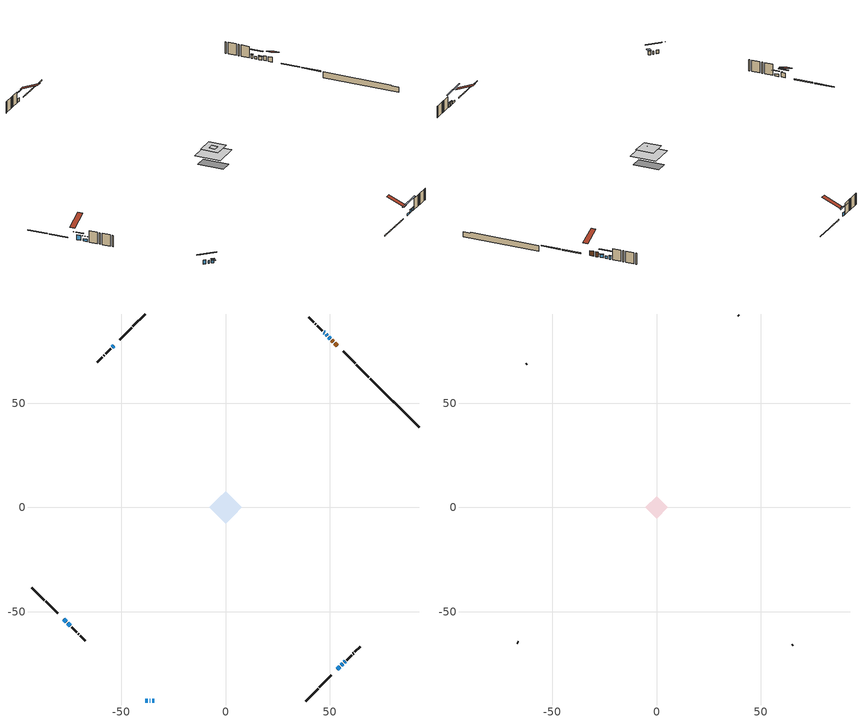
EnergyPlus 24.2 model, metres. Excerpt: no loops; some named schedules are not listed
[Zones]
conditioned space
 floor adiabatic (AdiabaticFloorConstruction): -7.84,0 0,7.84 7.84,0 0,-7.84 z3.05
 floor foundation (Slab1 construction): -5.86,2.11 -2.11,5.86 5.86,-2.11 2.11,-5.86 z-1.89
 wall outside (RimJoist1 construction): 38.47,-92.88 44.42,-86.93 / -92.88,-38.47 -86.93,-44.42 / -38.47,92.88 -44.42,86.93 / 68.79,62.56 62.84,68.51 z0.61:0.91
 wall outside (RimJoist2 construction): 45.08,-86.27 50.82,-80.53 / -86.27,-45.08 -80.53,-50.82 / -45.08,86.27 -50.82,80.53 / 62.18,69.16 56.44,74.9 z0.61:0.91
 wall outside (AdiabaticWallConstruction 1): 53.65,77.7 52.42,78.93 / 51.77,79.58 51.04,80.3 z0.61:2.64
 wall outside (AdiabaticWallConstruction): 50.39,80.96 49.54,81.8 / 47.58,83.76 47.17,84.18 / 55.53,-75.82 56.37,-74.97 / 57.03,-74.32 57.44,-73.9 z0.61:1.98; -38.47,-92.88 -37.4,-92.88 / -35.19,-92.88 -34.12,-92.88 z0.61:2.24; 48.89,82.46 48.24,83.11 z0.61:1.68; -77.74,-53.61 -76.42,-54.92 z0.61:2.64; -53.61,77.74 -54.47,76.87 z0.61:2.13; 53.61,-77.74 54.87,-76.48 z0.61:1.35; -75.77,-55.58 -74.49,-56.86 z0.61:1.6; -36.48,-92.88 -36.12,-92.88 z0.61:1.83
 wall outside (Wall1 construction): 58.1,-73.25 60.53,-70.82 / -73.84,-57.51 -71.41,-59.94 / -55.13,76.22 -57.56,73.79 / 46.51,84.83 44.09,87.26 z0.61:5.49
 wall outside (Wall2 construction): 61.19,-70.16 61.49,-69.86 / -70.75,-60.6 -70.45,-60.9 / -58.22,73.13 -58.52,72.83 / 43.43,87.92 43.13,88.22 z0.61:5.49
 wall outside (Wall3 construction): 62.14,-69.21 64.56,-66.79 / -69.79,-61.55 -67.38,-63.97 / -59.17,72.17 -61.59,69.76 / 42.47,88.88 40.05,91.29 z0.61:5.49
 wall foundation (FoundationWall1 construction): 69.45,61.9,-1.89 69.45,61.9,0.61 90.53,40.81,0.61 90.53,40.81,0.21 92.88,38.47,0.21 92.88,38.47,-1.89
 window (WindowConstruction): 50.39,80.96 49.54,81.8 z0.61:1.98
 window (WindowConstruction 10): -38.47,-92.88 -37.4,-92.88 z0.61:2.23
 window (WindowConstruction 5): 48.89,82.46 48.24,83.11 z0.61:1.68
 window (WindowConstruction 6): -77.74,-53.61 -76.42,-54.92 z0.61:2.64
 window (WindowConstruction 7): -53.61,77.74 -54.47,76.87 z0.61:2.13
 window (WindowConstruction 11): 53.61,-77.74 54.87,-76.48 z0.61:1.35
 window (WindowConstruction 1): 47.58,83.76 47.17,84.18 z0.61:1.98
 window (WindowConstruction 2): -75.77,-55.58 -74.49,-56.86 z0.61:1.6
 window (WindowConstruction 3): 55.53,-75.82 56.37,-74.97 z0.61:1.98
 window (WindowConstruction 4): 57.03,-74.32 57.44,-73.9 z0.61:1.98
 window (WindowConstruction 8): -36.47,-92.88 -36.12,-92.88 z0.61:1.83
 window (WindowConstruction 9): -35.19,-92.88 -34.12,-92.88 z0.61:2.23
 door (Door): 53.65,77.7 52.42,78.93 z0.61:2.64
 door (Door 1): 51.76,79.58 51.05,80.3 z0.61:2.64
 ceiling adiabatic (AdiabaticFloorConstruction): 0,-7.84 7.84,0 0,7.84 -7.84,0 z3.05
attic - vented
 floor to conditioned space (Floor1 construction Reversed): -1.82,0 0,1.82 1.82,0 0,-1.82 z5.49
 floor to conditioned space (Floor2 construction Reversed): -5.4,0 0,5.4 5.4,0 0,-5.4 z5.49
 wall outside (Wall4 construction): 65.22,-66.13 65.49,-65.86 / -66.72,-64.63 -66.45,-64.9 / -62.25,69.1 -62.52,68.83 / 39.4,91.95 39.13,92.22 z0.61:5.49
 roof outside (Roof1 construction): 52.96,-78.39,5.49 47.49,-72.93,8.71 46.01,-74.41,8.71 51.48,-79.87,5.49; -78.39,-52.96,5.49 -72.93,-47.49,8.71 -74.41,-46.01,8.71 -79.87,-51.48,5.49; -52.96,78.39,5.49 -47.49,72.93,8.71 -46.01,74.41,8.71 -51.48,79.87,5.49; 54.31,77.04,5.49 48.84,71.58,8.71 50.32,70.1,8.71 55.79,75.56,5.49
shading: 49.4,81.95 50.53,80.82 50.81,81.1 49.68,82.23 z2.18; -34.5,-92.88 -41.37,-92.88 -41.37,-93.28 -34.5,-93.28 z5.13; 46.4,84.95 50.73,80.62 51.02,80.91 46.69,85.24 z4.29; -75.52,-55.83 -78.64,-52.71 -78.93,-53 -75.81,-56.12 z3.92; -56.32,75.03 -51.77,79.58 -52.06,79.87 -56.61,75.32 z4.74; 58.42,-72.93 50.06,-81.28 50.35,-81.58 58.71,-73.22 z6.37; 47.03,84.32 47.73,83.62 48.01,83.9 47.31,84.6 z2.18; -73.59,-57.76 -76.67,-54.67 -76.96,-54.96 -73.87,-58.04 z2.88; 56.52,-74.83 55.39,-75.96 55.67,-76.24 56.8,-75.11 z2.18; 57.59,-73.76 56.89,-74.46 57.17,-74.74 57.87,-74.04 z2.18; -32.89,-92.88 -39.71,-92.88 -39.71,-93.28 -32.89,-93.28 z5.06; -33.95,-92.88 -35.36,-92.88 -35.36,-94.71 -33.95,-94.71 z2.41
[Building]
Building 1: Terrain=Suburbs
[Site:Location]
Lennoxville_QC: Latitude {deg}=45.37; Longitude {deg}=-71.82; Time Zone {hr}=-5; Elevation {m}=181; Keep Site Location Information=Yes
[Site:GroundTemperature:Shallow]
1.13419, -1.04782, -1.22257, -0.187089, 3.96977, 8.10726, 11.6942, 13.9665, 14.1596, 12.3115, 8.81593, 4.80536
[Site:WaterMainsTemperature]
Calculation Method=Schedule; Temperature Schedule=mains temperature schedule
[Material] Roughness=Rough; Thermal Absorptance=0.9
Name | Thickness {m} | Conductivity {W/m-K} | Density {kg/m3} | Specific Heat {J/kg-K} | Solar Absorptance | Visible Absorptance
asphalt or fiberglass shingles | 0.00635 | 0.162714 | 1121.4 | 1465.45 | 0.4 | 0.4
ceiling loosefill ins | 0.169333 | 0.0480833 | 16.02 | 1046.75 | 0.7 | 0.7
ceiling stud and cavity | 0.1397 | 0.155563 | 65.682 | 1177.47 | 0.7 | 0.7
ceiling stud and cavity 1 | 0.1397 | 0.135851 | 65.682 | 1177.47 | 0.7 | 0.7
concrete 4.0 in. | 0.1016 | 1.803125 | 2242.8 | 837.4 | 0.7 | 0.7
concrete 8.0 in. | 0.2032 | 1.803125 | 2242.8 | 837.4 | 0.7 | 0.7
door material | 0.04445 | 0.053851 | 512.64 | 1214.23 | 0.7 | 0.7
door material 1 | 0.04445 | 0.20624 | 512.64 | 1214.23 | 0.7 | 0.7
exterior vertical ins | 0.0851528 | 0.029427 | 32.04 | 1214.23 | 0.7 | 0.7
floor covering | 0.0127 | 0.0433444 | 54.468 | 1339.84 | 0.6 | 0.6
floor rigid ins; wall rigid ins 1 | 0.512978 | 0.029427 | 32.04 | 1214.23 | 0.7 | 0.7
floor stud and cavity | 0.1397 | 1.75129 | 37.0049 | 1207.88 | 0.7 | 0.7
furniture material conditioned space 1 | 0.1524 | 0.115458 | 640.8 | 1214.23 | 0.6 | 0.6
gypsum board | 0.0127 | 0.160291 | 801 | 837.4 | 0.6 | 0.6
gypsum board 1 | 0.0127 | 0.160291 | 801 | 837.4 | 0.7 | 0.7
osb sheathing 0.5 in. | 0.0127 | 0.115458 | 512.64 | 1214.23 | 0.7 | 0.7
osb sheathing 0.75 in. | 0.01905 | 0.115458 | 512.64 | 1214.23 | 0.7 | 0.7
osb sheathing 2.0 in. | 0.0508 | 0.115458 | 512.64 | 1214.23 | 0.7 | 0.7
rim joist rigid ins; wall rigid ins | 0.051816 | 0.029427 | 32.04 | 1214.23 | 0.7 | 0.7
rim joist stud and cavity | 0.0508 | 0.0406006 | 125.044 | 1163.47 | 0.6 | 0.6
rim joist stud and cavity 1 | 0.0508 | 0.0299094 | 125.044 | 1163.47 | 0.6 | 0.6
wall stud and cavity | 0.1397 | 0.168807 | 139.0536 | 1170.24 | 0.7 | 0.7
wall stud and cavity 1 | 0.1397 | 0.219778 | 139.0536 | 1170.24 | 0.7 | 0.7
wall stud and cavity 2 | 0.1397 | 0.160606 | 139.0536 | 1170.24 | 0.7 | 0.7
wall stud and cavity 3 | 0.0889 | 6.1454 | 50.32683 | 1063.81 | 0.6 | 0.6
wall stud and cavity 4 | 0.0889 | 0.380278 | 52.3479 | 1209.89 | 0.7 | 0.7
wall stud and cavity 5 | 0.0889 | 0.391764 | 83.0341 | 1211.67 | 0.7 | 0.7
wood siding | 0.0254 | 0.102417 | 544.68 | 1172.36 | 0.4 | 0.4
wood siding 1 | 0.00254 | 0.102417 | 544.68 | 1172.36 | 0.4 | 0.4
wood siding 2; wood siding 3; wood siding 4 | 0.0254 | 0.102417 | 544.68 | 1172.36 | 0.7 | 0.7
[WindowMaterial:SimpleGlazingSystem]
Name | U-Factor {W/m2-K} | Solar Heat Gain Coefficient
WindowMaterial | 2.78676 | 0.61
WindowMaterial 1 | 2.76462 | 0.62
WindowMaterial 2 | 2.77995 | 0.57
WindowMaterial 3 | 3.296079 | 0.7
WindowMaterial 4 | 2.78847 | 0.62
WindowMaterial 5 | 2.66923 | 0.4
WindowMaterial 6 | 2.76405 | 0.62
WindowMaterial 7 | 2.76859 | 0.48
[Construction]
AdiabaticFloorConstruction: floor stud and cavity, floor rigid ins, osb sheathing 0.75 in., floor covering
AdiabaticWallConstruction: wood siding 3, wall rigid ins 1, wall stud and cavity 4, gypsum board
AdiabaticWallConstruction 1: wood siding 4, wall rigid ins 1, wall stud and cavity 4, gypsum board
Door: door material
Door 1: door material 1
Floor1 construction Reversed: gypsum board, ceiling stud and cavity, ceiling loosefill ins
Floor2 construction Reversed: gypsum board, ceiling stud and cavity 1, ceiling loosefill ins
FoundationWall1 construction: concrete 8.0 in., gypsum board 1
furniture construction conditioned space 1: furniture material conditioned space 1
PartitionWallConstruction: gypsum board, wall stud and cavity 5, gypsum board
RimJoist1 construction: wood siding 2, rim joist rigid ins, osb sheathing 2.0 in., rim joist stud and cavity
RimJoist2 construction: wood siding 2, osb sheathing 2.0 in., rim joist stud and cavity 1
Roof1 construction: asphalt or fiberglass shingles
Slab1 construction: concrete 4.0 in.
Wall1 construction: wood siding, wall rigid ins, osb sheathing 0.5 in., wall stud and cavity, gypsum board
Wall2 construction: wood siding, wall rigid ins, osb sheathing 0.5 in., wall stud and cavity 1, gypsum board
Wall3 construction: wood siding, wall rigid ins, osb sheathing 0.5 in., wall stud and cavity 2, gypsum board
Wall4 construction: wood siding 1, wall stud and cavity 3
WindowConstruction; WindowConstruction 2; WindowConstruction 3: WindowMaterial
WindowConstruction 1; WindowConstruction 4: WindowMaterial 1
WindowConstruction 10; WindowConstruction 9: WindowMaterial 6
WindowConstruction 11: WindowMaterial 7
WindowConstruction 5: WindowMaterial 2
WindowConstruction 6: WindowMaterial 3
WindowConstruction 7: WindowMaterial 4
WindowConstruction 8: WindowMaterial 5
[Zone] Multiplier=1; Part of Total Floor Area=Yes
Name | Volume {m3}
attic - vented | 33.461
conditioned space | 483
[Space]
Name | Zone | Volume {m3}
attic - vented 1 | attic - vented | 33.461
conditioned space 1 | conditioned space | 483
[ZoneInfiltration:EffectiveLeakageArea]
infil attic - vented 1: Zone or Space=attic - vented 1; Schedule=Always On Discrete; Effective Air Leakage Area {cm2}=2778.43; Stack Coefficient=0.000563024; Wind Coefficient=1.60318e-05
[ZoneMixing]
whole house fan mix: Zone or Space=attic - vented; Schedule=Always On Continuous; Design Flow Rate Calculation Method=Flow/Zone; Design Flow Rate {m3/s}=0; Source Zone or Space=conditioned space
[SurfaceProperty:ExposedFoundationPerimeter]
Slab1: Exposed Perimeter Calculation Method=TotalExposedPerimeter; Total Exposed Perimeter {m}=33.133
[InternalMass] Zone or ZoneList=conditioned space; Space or SpaceList=conditioned space 1
Name | Construction | Surface Area {m2}
furniture mass conditioned space 1 | furniture construction conditioned space 1 | 73.0801
partition wall mass | PartitionWallConstruction | 182.7
[Lights]
interior lighting: Zone or ZoneList or Space or SpaceList=conditioned space 1; Schedule=interior lighting schedule; Design Level Calculation Method=LightingLevel; Lighting Level {W}=343.2; Return Air Fraction=0; Fraction Radiant=0.6; Fraction Visible=0.2; Fraction Replaceable=1
[People]
occupants: Zone or ZoneList or Space or SpaceList=conditioned space 1; Number of People Schedule=occupants schedule; Number of People Calculation Method=People; Number of People=3; Fraction Radiant=0.314171; Sensible Heat Fraction=0.56303; Activity Level Schedule=occupants activity schedule; Carbon Dioxide Generation Rate {m3/s-W}=0; Enable ASHRAE 55 Comfort Warnings=No; Mean Radiant Temperature Calculation Type=EnclosureAveraged
[ElectricEquipment] Zone or ZoneList or Space or SpaceList=conditioned space 1; Design Level Calculation Method=EquipmentLevel
Name | Schedule | Design Level {W} | Fraction Latent | Fraction Radiant | Fraction Lost
clothes dryer | clothes dryer schedule | 140.772 | 0.015 | 0.081 | 0.85
clothes washer | clothes washer schedule | 32.1985 | 0.03 | 0.162 | 0.7
cooking range | cooking range schedule | 215.147 | 0.08 | 0.432 | 0.2
dishwasher | dishwasher schedule | 66.8632 | 0.3 | 0.18 | 0.4
fridge | fridge schedule | 72.9452 | 0 | 0.6 | 0
mech vent bath fan 0 | mech vent bath fan 0 schedule | 50.2 | 0 | 0 | 1
mech vent bath fan 1 | mech vent bath fan 1 schedule | 50.2 | 0 | 0 | 1
mech vent house fan | mech vent house fan schedule | 19.9 | 0 | 0 | 0.5
mech vent house fan cfis | mech vent house fan cfis schedule | 0 | 0 | 0 | 0
mech vent range fan 0 | mech vent range fan 0 schedule | 57 | 0 | 0 | 1
misc plug loads | misc plug loads schedule | 494.7 | 0.045 | 0.513 | 0.1
whole house fan | Always On Discrete | 0 | 0 | 0 | 1
[OtherEquipment] Zone or ZoneList or Space or SpaceList=conditioned space 1; Design Level Calculation Method=EquipmentLevel
Name | Fuel Type | Schedule | Design Level {W} | Fraction Latent | Fraction Radiant | Fraction Lost
clothes dryer 1 | Electricity | clothes dryer schedule | 0 | 0.015 | 0.081 | 0.85
cooking range 1 | Electricity | cooking range schedule | 0 | 0.08 | 0.432 | 0.2
general water use latent | None | general water use schedule | 62.594 | 1 | 0 | 0
general water use sensible | None | general water use schedule | -61.6891 | 0 | 0.6 | 0
mech vent house fan latent load | None | Always On Discrete | 0 | 1 | 0 | 0
mech vent house fan sensible load | None | Always On Discrete | 0 | 0 | 0 | 0
water heater energy adjustment1 | Electricity | Always On Discrete | 0.01 | 0 | 0 | 1
[ZoneInfiltration:DesignFlowRate] Zone or ZoneList or Space or SpaceList=conditioned space 1; Schedule=Always On Discrete; Design Flow Rate Calculation Method=Flow/Zone; Design Flow Rate {m3/s}=0
infil flow; natural vent flow; whole house fan flow
[Foundation:Kiva]
Foundation Kiva 1: Initial Indoor Air Temperature {C}=18; Wall Height Above Grade {m}=0.609996; Wall Depth Below Slab {m}=0.2032; Custom Block Material Name 1=exterior vertical ins; Custom Block Depth 1 {m}=2.5; Custom Block X Position 1 {m}=0.2159; Custom Block Z Position 1 {m}=0
[Foundation:Kiva:Settings]
Soil Conductivity {W/m-K}=0.849921; Soil Density {kg/m3}=1842.3; Soil Specific Heat {J/kg-K}=418.7; Ground Solar Absorptivity=0.9; Ground Thermal Absorptivity=0.9; Ground Surface Roughness {m}=0.03; Far-Field Width {m}=40; Deep-Ground Boundary Condition=ZeroFlux; Deep-Ground Depth {m}=40; Minimum Cell Dimension {m}=0.2; Maximum Cell Growth Coefficient=3; Simulation Timestep=Timestep
[Exterior:Lights]
exterior lighting: Schedule=exterior lighting schedule; Design Level {W}=75.6
[Schedule:Constant]
Name | Hourly Value
Always On Continuous; mech vent house fan schedule; mech vent house fan cfis schedule; Always On Discrete | 1
occupants activity schedule | 117.228
fridge schedule | 0
[Schedule:Week:Daily]
interior lighting schedule Week Rule - Jan1-Jan27: interior lighting schedule day, interior lighting schedule day, interior lighting schedule day, interior lighting schedule day, interior lighting schedule day, interior lighting schedule day, interior lighting schedule day, interior lighting schedule default day, interior lighting schedule default day, interior lighting schedule default day, interior lighting schedule default day, interior lighting schedule default day
interior lighting schedule Week Rule - Jan28-Feb3: interior lighting schedule day, interior lighting schedule day, interior lighting schedule day, interior lighting schedule day, interior lighting schedule day 1, interior lighting schedule day 1, interior lighting schedule day 1, interior lighting schedule default day, interior lighting schedule default day, interior lighting schedule default day, interior lighting schedule default day, interior lighting schedule default day
interior lighting schedule Week Rule - Feb4-Feb24: interior lighting schedule day 1, interior lighting schedule day 1, interior lighting schedule day 1, interior lighting schedule day 1, interior lighting schedule day 1, interior lighting schedule day 1, interior lighting schedule day 1, interior lighting schedule default day, interior lighting schedule default day, interior lighting schedule default day, interior lighting schedule default day, interior lighting schedule default day
interior lighting schedule Week Rule - Feb25-Mar3: interior lighting schedule day 1, interior lighting schedule day 1, interior lighting schedule day 1, interior lighting schedule day 1, interior lighting schedule day 2, interior lighting schedule day 2, interior lighting schedule day 2, interior lighting schedule default day, interior lighting schedule default day, interior lighting schedule default day, interior lighting schedule default day, interior lighting schedule default day
interior lighting schedule Week Rule - Mar4-Mar31: interior lighting schedule day 2, interior lighting schedule day 2, interior lighting schedule day 2, interior lighting schedule day 2, interior lighting schedule day 2, interior lighting schedule day 2, interior lighting schedule day 2, interior lighting schedule default day, interior lighting schedule default day, interior lighting schedule default day, interior lighting schedule default day, interior lighting schedule default day
interior lighting schedule Week Rule - Apr1-Apr28: interior lighting schedule day 3, interior lighting schedule day 3, interior lighting schedule day 3, interior lighting schedule day 3, interior lighting schedule day 3, interior lighting schedule day 3, interior lighting schedule day 3, interior lighting schedule default day, interior lighting schedule default day, interior lighting schedule default day, interior lighting schedule default day, interior lighting schedule default day
interior lighting schedule Week Rule - Apr29-May5: interior lighting schedule day 3, interior lighting schedule day 3, interior lighting schedule day 4, interior lighting schedule day 4, interior lighting schedule day 4, interior lighting schedule day 4, interior lighting schedule day 4, interior lighting schedule default day, interior lighting schedule default day, interior lighting schedule default day, interior lighting schedule default day, interior lighting schedule default day
interior lighting schedule Week Rule - May6-May26: interior lighting schedule day 4, interior lighting schedule day 4, interior lighting schedule day 4, interior lighting schedule day 4, interior lighting schedule day 4, interior lighting schedule day 4, interior lighting schedule day 4, interior lighting schedule default day, interior lighting schedule default day, interior lighting schedule default day, interior lighting schedule default day, interior lighting schedule default day
interior lighting schedule Week Rule - May27-Jun2: interior lighting schedule day 4, interior lighting schedule day 4, interior lighting schedule day 4, interior lighting schedule day 4, interior lighting schedule day 4, interior lighting schedule day 5, interior lighting schedule day 5, interior lighting schedule default day, interior lighting schedule default day, interior lighting schedule default day, interior lighting schedule default day, interior lighting schedule default day
interior lighting schedule Week Rule - Jun3-Jun30: interior lighting schedule day 5, interior lighting schedule day 5, interior lighting schedule day 5, interior lighting schedule day 5, interior lighting schedule day 5, interior lighting schedule day 5, interior lighting schedule day 5, interior lighting schedule default day, interior lighting schedule default day, interior lighting schedule default day, interior lighting schedule default day, interior lighting schedule default day
interior lighting schedule Week Rule - Jul1-Jul28: interior lighting schedule day 6, interior lighting schedule day 6, interior lighting schedule day 6, interior lighting schedule day 6, interior lighting schedule day 6, interior lighting schedule day 6, interior lighting schedule day 6, interior lighting schedule default day, interior lighting schedule default day, interior lighting schedule default day, interior lighting schedule default day, interior lighting schedule default day
interior lighting schedule Week Rule - Jul29-Aug4: interior lighting schedule day 6, interior lighting schedule day 6, interior lighting schedule day 6, interior lighting schedule day 7, interior lighting schedule day 7, interior lighting schedule day 7, interior lighting schedule day 7, interior lighting schedule default day, interior lighting schedule default day, interior lighting schedule default day, interior lighting schedule default day, interior lighting schedule default day
interior lighting schedule Week Rule - Aug5-Aug25: interior lighting schedule day 7, interior lighting schedule day 7, interior lighting schedule day 7, interior lighting schedule day 7, interior lighting schedule day 7, interior lighting schedule day 7, interior lighting schedule day 7, interior lighting schedule default day, interior lighting schedule default day, interior lighting schedule default day, interior lighting schedule default day, interior lighting schedule default day
interior lighting schedule Week Rule - Aug26-Sep1: interior lighting schedule day 7, interior lighting schedule day 7, interior lighting schedule day 7, interior lighting schedule day 7, interior lighting schedule day 7, interior lighting schedule day 7, interior lighting schedule day 8, interior lighting schedule default day, interior lighting schedule default day, interior lighting schedule default day, interior lighting schedule default day, interior lighting schedule default day
interior lighting schedule Week Rule - Sep2-Sep29: interior lighting schedule day 8, interior lighting schedule day 8, interior lighting schedule day 8, interior lighting schedule day 8, interior lighting schedule day 8, interior lighting schedule day 8, interior lighting schedule day 8, interior lighting schedule default day, interior lighting schedule default day, interior lighting schedule default day, interior lighting schedule default day, interior lighting schedule default day
interior lighting schedule Week Rule - Sep30-Oct6: interior lighting schedule day 8, interior lighting schedule day 9, interior lighting schedule day 9, interior lighting schedule day 9, interior lighting schedule day 9, interior lighting schedule day 9, interior lighting schedule day 9, interior lighting schedule default day, interior lighting schedule default day, interior lighting schedule default day, interior lighting schedule default day, interior lighting schedule default day
interior lighting schedule Week Rule - Oct7-Oct27: interior lighting schedule day 9, interior lighting schedule day 9, interior lighting schedule day 9, interior lighting schedule day 9, interior lighting schedule day 9, interior lighting schedule day 9, interior lighting schedule day 9, interior lighting schedule default day, interior lighting schedule default day, interior lighting schedule default day, interior lighting schedule default day, interior lighting schedule default day
interior lighting schedule Week Rule - Oct28-Nov3: interior lighting schedule day 9, interior lighting schedule day 9, interior lighting schedule day 9, interior lighting schedule day 9, interior lighting schedule day 10, interior lighting schedule day 10, interior lighting schedule day 10, interior lighting schedule default day, interior lighting schedule default day, interior lighting schedule default day, interior lighting schedule default day, interior lighting schedule default day
interior lighting schedule Week Rule - Nov4-Nov24: interior lighting schedule day 10, interior lighting schedule day 10, interior lighting schedule day 10, interior lighting schedule day 10, interior lighting schedule day 10, interior lighting schedule day 10, interior lighting schedule day 10, interior lighting schedule default day, interior lighting schedule default day, interior lighting schedule default day, interior lighting schedule default day, interior lighting schedule default day
interior lighting schedule Week Rule - Nov25-Dec1: interior lighting schedule day 10, interior lighting schedule day 10, interior lighting schedule day 10, interior lighting schedule day 10, interior lighting schedule day 10, interior lighting schedule day 10, interior lighting schedule day 11, interior lighting schedule default day, interior lighting schedule default day, interior lighting schedule default day, interior lighting schedule default day, interior lighting schedule default day
interior lighting schedule Week Rule - Dec2-Dec31: interior lighting schedule day 11, interior lighting schedule day 11, interior lighting schedule day 11, interior lighting schedule day 11, interior lighting schedule day 11, interior lighting schedule day 11, interior lighting schedule day 11, interior lighting schedule default day, interior lighting schedule default day, interior lighting schedule default day, interior lighting schedule default day, interior lighting schedule default day
occupants schedule Week Rule - Jan1-Dec31: occupants schedule day, occupants schedule day, occupants schedule day, occupants schedule day, occupants schedule day, occupants schedule day, occupants schedule day, occupants schedule default day, occupants schedule default day, occupants schedule default day, occupants schedule default day, occupants schedule default day
clothes dryer schedule Week Rule - Jan1-Dec31: clothes dryer schedule day, clothes dryer schedule day, clothes dryer schedule day, clothes dryer schedule day, clothes dryer schedule day, clothes dryer schedule day, clothes dryer schedule day, clothes dryer schedule default day, clothes dryer schedule default day, clothes dryer schedule default day, clothes dryer schedule default day, clothes dryer schedule default day
clothes washer schedule Week Rule - Jan1-Dec31: clothes washer schedule day, clothes washer schedule day, clothes washer schedule day, clothes washer schedule day, clothes washer schedule day, clothes washer schedule day, clothes washer schedule day, clothes washer schedule default day, clothes washer schedule default day, clothes washer schedule default day, clothes washer schedule default day, clothes washer schedule default day
cooking range schedule Week Rule - Jan1-Dec31: cooking range schedule day, cooking range schedule day, cooking range schedule day, cooking range schedule day, cooking range schedule day, cooking range schedule day, cooking range schedule day, cooking range schedule default day, cooking range schedule default day, cooking range schedule default day, cooking range schedule default day, cooking range schedule default day
dishwasher schedule Week Rule - Jan1-Dec31: dishwasher schedule day, dishwasher schedule day, dishwasher schedule day, dishwasher schedule day, dishwasher schedule day, dishwasher schedule day, dishwasher schedule day, dishwasher schedule default day, dishwasher schedule default day, dishwasher schedule default day, dishwasher schedule default day, dishwasher schedule default day
mech vent bath fan 0 schedule Week Rule - Jan1-Dec31: mech vent bath fan 0 schedule day, mech vent bath fan 0 schedule day, mech vent bath fan 0 schedule day, mech vent bath fan 0 schedule day, mech vent bath fan 0 schedule day, mech vent bath fan 0 schedule day, mech vent bath fan 0 schedule day, mech vent bath fan 0 schedule default day, mech vent bath fan 0 schedule default day, mech vent bath fan 0 schedule default day, mech vent bath fan 0 schedule default day, mech vent bath fan 0 schedule default day
mech vent bath fan 1 schedule Week Rule - Jan1-Dec31: mech vent bath fan 1 schedule day, mech vent bath fan 1 schedule day, mech vent bath fan 1 schedule day, mech vent bath fan 1 schedule day, mech vent bath fan 1 schedule day, mech vent bath fan 1 schedule day, mech vent bath fan 1 schedule day, mech vent bath fan 1 schedule default day, mech vent bath fan 1 schedule default day, mech vent bath fan 1 schedule default day, mech vent bath fan 1 schedule default day, mech vent bath fan 1 schedule default day
mech vent range fan 0 schedule Week Rule - Jan1-Dec31: mech vent range fan 0 schedule day, mech vent range fan 0 schedule day, mech vent range fan 0 schedule day, mech vent range fan 0 schedule day, mech vent range fan 0 schedule day, mech vent range fan 0 schedule day, mech vent range fan 0 schedule day, mech vent range fan 0 schedule default day, mech vent range fan 0 schedule default day, mech vent range fan 0 schedule default day, mech vent range fan 0 schedule default day, mech vent range fan 0 schedule default day
misc plug loads schedule Week Rule - Jan1-Dec31: misc plug loads schedule day, misc plug loads schedule day, misc plug loads schedule day, misc plug loads schedule day, misc plug loads schedule day, misc plug loads schedule day, misc plug loads schedule day, misc plug loads schedule default day, misc plug loads schedule default day, misc plug loads schedule default day, misc plug loads schedule default day, misc plug loads schedule default day
general water use schedule Week Rule - Jan1-Dec31: general water use schedule day, general water use schedule day, general water use schedule day, general water use schedule day, general water use schedule day, general water use schedule day, general water use schedule day, general water use schedule default day, general water use schedule default day, general water use schedule default day, general water use schedule default day, general water use schedule default day
exterior lighting schedule Week Rule - Jan1-Jan27: exterior lighting schedule day, exterior lighting schedule day, exterior lighting schedule day, exterior lighting schedule day, exterior lighting schedule day, exterior lighting schedule day, exterior lighting schedule day, exterior lighting schedule default day, exterior lighting schedule default day, exterior lighting schedule default day, exterior lighting schedule default day, exterior lighting schedule default day
exterior lighting schedule Week Rule - Jan28-Feb3: exterior lighting schedule day, exterior lighting schedule day, exterior lighting schedule day, exterior lighting schedule day, exterior lighting schedule day 1, exterior lighting schedule day 1, exterior lighting schedule day 1, exterior lighting schedule default day, exterior lighting schedule default day, exterior lighting schedule default day, exterior lighting schedule default day, exterior lighting schedule default day
exterior lighting schedule Week Rule - Feb4-Feb24: exterior lighting schedule day 1, exterior lighting schedule day 1, exterior lighting schedule day 1, exterior lighting schedule day 1, exterior lighting schedule day 1, exterior lighting schedule day 1, exterior lighting schedule day 1, exterior lighting schedule default day, exterior lighting schedule default day, exterior lighting schedule default day, exterior lighting schedule default day, exterior lighting schedule default day
exterior lighting schedule Week Rule - Feb25-Mar3: exterior lighting schedule day 1, exterior lighting schedule day 1, exterior lighting schedule day 1, exterior lighting schedule day 1, exterior lighting schedule day 2, exterior lighting schedule day 2, exterior lighting schedule day 2, exterior lighting schedule default day, exterior lighting schedule default day, exterior lighting schedule default day, exterior lighting schedule default day, exterior lighting schedule default day
exterior lighting schedule Week Rule - Mar4-Mar31: exterior lighting schedule day 2, exterior lighting schedule day 2, exterior lighting schedule day 2, exterior lighting schedule day 2, exterior lighting schedule day 2, exterior lighting schedule day 2, exterior lighting schedule day 2, exterior lighting schedule default day, exterior lighting schedule default day, exterior lighting schedule default day, exterior lighting schedule default day, exterior lighting schedule default day
exterior lighting schedule Week Rule - Apr1-Apr28: exterior lighting schedule day 3, exterior lighting schedule day 3, exterior lighting schedule day 3, exterior lighting schedule day 3, exterior lighting schedule day 3, exterior lighting schedule day 3, exterior lighting schedule day 3, exterior lighting schedule default day, exterior lighting schedule default day, exterior lighting schedule default day, exterior lighting schedule default day, exterior lighting schedule default day
exterior lighting schedule Week Rule - Apr29-May5: exterior lighting schedule day 3, exterior lighting schedule day 3, exterior lighting schedule day 4, exterior lighting schedule day 4, exterior lighting schedule day 4, exterior lighting schedule day 4, exterior lighting schedule day 4, exterior lighting schedule default day, exterior lighting schedule default day, exterior lighting schedule default day, exterior lighting schedule default day, exterior lighting schedule default day
exterior lighting schedule Week Rule - May6-May26: exterior lighting schedule day 4, exterior lighting schedule day 4, exterior lighting schedule day 4, exterior lighting schedule day 4, exterior lighting schedule day 4, exterior lighting schedule day 4, exterior lighting schedule day 4, exterior lighting schedule default day, exterior lighting schedule default day, exterior lighting schedule default day, exterior lighting schedule default day, exterior lighting schedule default day
exterior lighting schedule Week Rule - May27-Jun2: exterior lighting schedule day 4, exterior lighting schedule day 4, exterior lighting schedule day 4, exterior lighting schedule day 4, exterior lighting schedule day 4, exterior lighting schedule day 5, exterior lighting schedule day 5, exterior lighting schedule default day, exterior lighting schedule default day, exterior lighting schedule default day, exterior lighting schedule default day, exterior lighting schedule default day
exterior lighting schedule Week Rule - Jun3-Jun30: exterior lighting schedule day 5, exterior lighting schedule day 5, exterior lighting schedule day 5, exterior lighting schedule day 5, exterior lighting schedule day 5, exterior lighting schedule day 5, exterior lighting schedule day 5, exterior lighting schedule default day, exterior lighting schedule default day, exterior lighting schedule default day, exterior lighting schedule default day, exterior lighting schedule default day
exterior lighting schedule Week Rule - Jul1-Jul28: exterior lighting schedule day 6, exterior lighting schedule day 6, exterior lighting schedule day 6, exterior lighting schedule day 6, exterior lighting schedule day 6, exterior lighting schedule day 6, exterior lighting schedule day 6, exterior lighting schedule default day, exterior lighting schedule default day, exterior lighting schedule default day, exterior lighting schedule default day, exterior lighting schedule default day
exterior lighting schedule Week Rule - Jul29-Aug4: exterior lighting schedule day 6, exterior lighting schedule day 6, exterior lighting schedule day 6, exterior lighting schedule day 7, exterior lighting schedule day 7, exterior lighting schedule day 7, exterior lighting schedule day 7, exterior lighting schedule default day, exterior lighting schedule default day, exterior lighting schedule default day, exterior lighting schedule default day, exterior lighting schedule default day
[Schedule:Year]
interior lighting schedule: interior lighting schedule Week Rule - Jan1-Jan27, 1, 1, 1, 27, interior lighting schedule Week Rule - Jan28-Feb3, 1, 28, 2, 3, interior lighting schedule Week Rule - Feb4-Feb24, 2, 4, 2, 24, interior lighting schedule Week Rule - Feb25-Mar3, 2, 25, 3, 3, interior lighting schedule Week Rule - Mar4-Mar31, 3, 4, 3, 31, interior lighting schedule Week Rule - Apr1-Apr28, 4, 1, 4, 28, interior lighting schedule Week Rule - Apr29-May5, 4, 29, 5, 5, interior lighting schedule Week Rule - May6-May26, 5, 6, 5, 26, interior lighting schedule Week Rule - May27-Jun2, 5, 27, 6, 2, interior lighting schedule Week Rule - Jun3-Jun30, 6, 3, 6, 30, interior lighting schedule Week Rule - Jul1-Jul28, 7, 1, 7, 28, interior lighting schedule Week Rule - Jul29-Aug4, 7, 29, 8, 4, interior lighting schedule Week Rule - Aug5-Aug25, 8, 5, 8, 25, interior lighting schedule Week Rule - Aug26-Sep1, 8, 26, 9, 1, interior lighting schedule Week Rule - Sep2-Sep29, 9, 2, 9, 29, interior lighting schedule Week Rule - Sep30-Oct6, 9, 30, 10, 6, interior lighting schedule Week Rule - Oct7-Oct27, 10, 7, 10, 27, interior lighting schedule Week Rule - Oct28-Nov3, 10, 28, 11, 3, interior lighting schedule Week Rule - Nov4-Nov24, 11, 4, 11, 24, interior lighting schedule Week Rule - Nov25-Dec1, 11, 25, 12, 1, interior lighting schedule Week Rule - Dec2-Dec31, 12, 2, 12, 31
occupants schedule: occupants schedule Week Rule - Jan1-Dec31, 1, 1, 12, 31
clothes dryer schedule: clothes dryer schedule Week Rule - Jan1-Dec31, 1, 1, 12, 31
clothes washer schedule: clothes washer schedule Week Rule - Jan1-Dec31, 1, 1, 12, 31
cooking range schedule: cooking range schedule Week Rule - Jan1-Dec31, 1, 1, 12, 31
dishwasher schedule: dishwasher schedule Week Rule - Jan1-Dec31, 1, 1, 12, 31
mech vent bath fan 0 schedule: mech vent bath fan 0 schedule Week Rule - Jan1-Dec31, 1, 1, 12, 31
mech vent bath fan 1 schedule: mech vent bath fan 1 schedule Week Rule - Jan1-Dec31, 1, 1, 12, 31
mech vent range fan 0 schedule: mech vent range fan 0 schedule Week Rule - Jan1-Dec31, 1, 1, 12, 31
misc plug loads schedule: misc plug loads schedule Week Rule - Jan1-Dec31, 1, 1, 12, 31
general water use schedule: general water use schedule Week Rule - Jan1-Dec31, 1, 1, 12, 31
exterior lighting schedule: exterior lighting schedule Week Rule - Jan1-Jan27, 1, 1, 1, 27, exterior lighting schedule Week Rule - Jan28-Feb3, 1, 28, 2, 3, exterior lighting schedule Week Rule - Feb4-Feb24, 2, 4, 2, 24, exterior lighting schedule Week Rule - Feb25-Mar3, 2, 25, 3, 3, exterior lighting schedule Week Rule - Mar4-Mar31, 3, 4, 3, 31, exterior lighting schedule Week Rule - Apr1-Apr28, 4, 1, 4, 28, exterior lighting schedule Week Rule - Apr29-May5, 4, 29, 5, 5, exterior lighting schedule Week Rule - May6-May26, 5, 6, 5, 26, exterior lighting schedule Week Rule - May27-Jun2, 5, 27, 6, 2, exterior lighting schedule Week Rule - Jun3-Jun30, 6, 3, 6, 30, exterior lighting schedule Week Rule - Jul1-Jul28, 7, 1, 7, 28, exterior lighting schedule Week Rule - Jul29-Aug4, 7, 29, 8, 4, exterior lighting schedule Week Rule - Aug5-Aug25, 8, 5, 8, 25, exterior lighting schedule Week Rule - Aug26-Sep1, 8, 26, 9, 1, exterior lighting schedule Week Rule - Sep2-Sep29, 9, 2, 9, 29, exterior lighting schedule Week Rule - Sep30-Oct6, 9, 30, 10, 6, exterior lighting schedule Week Rule - Oct7-Oct27, 10, 7, 10, 27, exterior lighting schedule Week Rule - Oct28-Nov3, 10, 28, 11, 3, exterior lighting schedule Week Rule - Nov4-Nov24, 11, 4, 11, 24, exterior lighting schedule Week Rule - Nov25-Dec1, 11, 25, 12, 1, exterior lighting schedule Week Rule - Dec2-Dec31, 12, 2, 12, 31
[Schedule:Compact]
mains temperature schedule: Through: 01/01, For: AllDays, Until: 24:00, 5.95333, Through: 01/02, For: AllDays, Until: 24:00, 5.88111, Through: 01/03, For: AllDays, Until: 24:00, 5.81, Through: 01/04, For: AllDays, Until: 24:00, 5.74, Through: 01/05, For: AllDays, Until: 24:00, 5.67111, Through: 01/06, For: AllDays, Until: 24:00, 5.60333, Through: 01/07, For: AllDays, Until: 24:00, 5.53667, Through: 01/08, For: AllDays, Until: 24:00, 5.47111, Through: 01/09, For: AllDays, Until: 24:00, 5.40722, Through: 01/10, For: AllDays, Until: 24:00, 5.34444, Through: 01/11, For: AllDays, Until: 24:00, 5.28278, Through: 01/12, For: AllDays, Until: 24:00, 5.22278, Through: 01/13, For: AllDays, Until: 24:00, 5.16333, Through: 01/14, For: AllDays, Until: 24:00, 5.10611, Through: 01/15, For: AllDays, Until: 24:00, 5.04944, Through: 01/16, For: AllDays, Until: 24:00, 4.995, Through: 01/17, For: AllDays, Until: 24:00, 4.94111, Through: 01/18, For: AllDays, Until: 24:00, 4.88889, Through: 01/19, For: AllDays, Until: 24:00, 4.83833, Through: 01/20, For: AllDays, Until: 24:00, 4.78889, Through: 01/21, For: AllDays, Until: 24:00, 4.74111, Through: 01/22, For: AllDays, Until: 24:00, 4.69444, Through: 01/23, For: AllDays, Until: 24:00, 4.64944, Through: 01/24, For: AllDays, Until: 24:00, 4.60611, Through: 01/25, For: AllDays, Until: 24:00, 4.56389, Through: 01/26, For: AllDays, Until: 24:00, 4.52333, Through: 01/27, For: AllDays, Until: 24:00, 4.48444, Through: 01/28, For: AllDays, Until: 24:00, 4.44722, Through: 01/29, For: AllDays, Until: 24:00, 4.41111, Through: 01/30, For: AllDays, Until: 24:00, 4.37667, Through: 01/31, For: AllDays, Until: 24:00, 4.34389, Through: 02/01, For: AllDays, Until: 24:00, 4.31278, Through: 02/02, For: AllDays, Until: 24:00, 4.28278, Through: 02/03, For: AllDays, Until: 24:00, 4.255, Through: 02/04, For: AllDays, Until: 24:00, 4.22833, Through: 02/05, For: AllDays, Until: 24:00, 4.20333, Through: 02/06, For: AllDays, Until: 24:00, 4.18, Through: 02/07, For: AllDays, Until: 24:00, 4.15833, Through: 02/08, For: AllDays, Until: 24:00, 4.13833, Through: 02/09, For: AllDays, Until: 24:00, 4.12, Through: 02/10, For: AllDays, Until: 24:00, 4.10333, Through: 02/11, For: AllDays, Until: 24:00, 4.08833, Through: 02/12, For: AllDays, Until: 24:00, 4.07444, Through: 02/13, For: AllDays, Until: 24:00, 4.06278, Through: 02/14, For: AllDays, Until: 24:00, 4.05278, Through: 02/15, For: AllDays, Until: 24:00, 4.04389, Through: 02/16, For: AllDays, Until: 24:00, 4.03722, Through: 02/17, For: AllDays, Until: 24:00, 4.03167, Through: 02/18, For: AllDays, Until: 24:00, 4.02833, Through: 02/19, For: AllDays, Until: 24:00, 4.02667, Through: 02/20, For: AllDays, Until: 24:00, 4.02611, Through: 02/21, For: AllDays, Until: 24:00, 4.02778, Through: 02/22, For: AllDays, Until: 24:00, 4.03056, Through: 02/23, For: AllDays, Until: 24:00, 4.03556, Through: 02/24, For: AllDays, Until: 24:00, 4.04167, Through: 02/25, For: AllDays, Until: 24:00, 4.05, Through: 02/26, For: AllDays, Until: 24:00, 4.05944, Through: 02/27, For: AllDays, Until: 24:00, 4.07111, Through: 02/28, For: AllDays, Until: 24:00, 4.08389, Through: 03/01, For: AllDays, Until: 24:00, 4.09833, Through: 03/02, For: AllDays, Until: 24:00, 4.115, Through: 03/03, For: AllDays, Until: 24:00, 4.13278, Through: 03/04, For: AllDays, Until: 24:00, 4.15222, Through: 03/05, For: AllDays, Until: 24:00, 4.17333, Through: 03/06, For: AllDays, Until: 24:00, 4.19611, Through: 03/07, For: AllDays, Until: 24:00, 4.22056, Through: 03/08, For: AllDays, Until: 24:00, 4.24667, Through: 03/09, For: AllDays, Until: 24:00, 4.27444, Through: 03/10, For: AllDays, Until: 24:00, 4.30389, Through: 03/11, For: AllDays, Until: 24:00, 4.33444, Through: 03/12, For: AllDays, Until: 24:00, 4.36667, Through: 03/13, For: AllDays, Until: 24:00, 4.40056, Through: 03/14, For: AllDays, Until: 24:00, 4.43611, Through: 03/15, For: AllDays, Until: 24:00, 4.47333, Through: 03/16, For: AllDays, Until: 24:00, 4.51167, Through: 03/17, For: AllDays, Until: 24:00, 4.55167, Through: 03/18, For: AllDays, Until: 24:00, 4.59333, Through: 03/19, For: AllDays, Until: 24:00, 4.63667, Through: 03/20, For: AllDays, Until: 24:00, 4.68111, Through: 03/21, For: AllDays, Until: 24:00, 4.72722, Through: 03/22, For: AllDays, Until: 24:00, 4.77444, Through: 03/23, For: AllDays, Until: 24:00, 4.82333, Through: 03/24, For: AllDays, Until: 24:00, 4.87389, Through: 03/25, For: AllDays, Until: 24:00, 4.92556, Through: 03/26, For: AllDays, Until: 24:00, 4.97889, Through: 03/27, For: AllDays, Until: 24:00, 5.03333, Through: 03/28, For: AllDays, Until: 24:00, 5.08889, Through: 03/29, For: AllDays, Until: 24:00, 5.14611, Through: 03/30, For: AllDays, Until: 24:00, 5.205, Through: 03/31, For: AllDays, Until: 24:00, 5.26444, Through: 04/01, For: AllDays, Until: 24:00, 5.32611, Through: 04/02, For: AllDays, Until: 24:00, 5.38833, Through: 04/03, For: AllDays, Until: 24:00, 5.45222, Through: 04/04, For: AllDays, Until: 24:00, 5.51722, Through: 04/05, For: AllDays, Until: 24:00, 5.58333, Through: 04/06, For: AllDays, Until: 24:00, 5.65056, Through: 04/07, For: AllDays, Until: 24:00, 5.71889, Through: 04/08, For: AllDays, Until: 24:00, 5.78889, Through: 04/09, For: AllDays, Until: 24:00, 5.85944, Through: 04/10, For: AllDays, Until: 24:00, 5.93167, Through: 04/11, For: AllDays, Until: 24:00, 6.00444, Through: 04/12, For: AllDays, Until: 24:00, 6.07889, Through: 04/13, For: AllDays, Until: 24:00, 6.15389, Through: 04/14, For: AllDays, Until: 24:00, 6.23056, Through: 04/15, For: AllDays, Until: 24:00, 6.30778, Through: 04/16, For: AllDays, Until: 24:00, 6.38556, Through: 04/17, For: AllDays, Until: 24:00, 6.465, Through: 04/18, For: AllDays, Until: 24:00, 6.545, Through: 04/19, For: AllDays, Until: 24:00, 6.62611, Through: 04/20, For: AllDays, Until: 24:00, 6.70833, Through: 04/21, For: AllDays, Until: 24:00, 6.79111, Through: 04/22, For: AllDays, Until: 24:00, 6.87444, Through: 04/23, For: AllDays, Until: 24:00, 6.95889, Through: 04/24, For: AllDays, Until: 24:00, 7.04444, Through: 04/25, For: AllDays, Until: 24:00, 7.13056, Through: 04/26, For: AllDays, Until: 24:00, 7.21722, Through: 04/27, For: AllDays, Until: 24:00, 7.30444, Through: 04/28, For: AllDays, Until: 24:00, 7.39278, Through: 04/29, For: AllDays, Until: 24:00, 7.48167, Through: 04/30, For: AllDays, Until: 24:00, 7.57111, Through: 05/01, For: AllDays, Until: 24:00, 7.66111, Through: 05/02, For: AllDays, Until: 24:00, 7.75222, Through: 05/03, For: AllDays, Until: 24:00, 7.84333, Through: 05/04, For: AllDays, Until: 24:00, 7.935, Through: 05/05, For: AllDays, Until: 24:00, 8.02722, Through: 05/06, For: AllDays, Until: 24:00, 8.12, Through: 05/07, For: AllDays, Until: 24:00, 8.21333, Through: 05/08, For: AllDays, Until: 24:00, 8.30667, Through: 05/09, For: AllDays, Until: 24:00, 8.40111, Through: 05/10, For: AllDays, Until: 24:00, 8.49556, Through: 05/11, For: AllDays, Until: 24:00, 8.59, Through: 05/12, For: AllDays, Until: 24:00, 8.685, Through: 05/13, For: AllDays, Until: 24:00, 8.78056, Through: 05/14, For: AllDays, Until: 24:00, 8.87611, Through: 05/15, For: AllDays, Until: 24:00, 8.97167, Through: 05/16, For: AllDays, Until: 24:00, 9.06778, Through: 05/17, For: AllDays, Until: 24:00, 9.16389, Through: 05/18, For: AllDays, Until: 24:00, 9.26056, Through: 05/19, For: AllDays, Until: 24:00, 9.35667, Through: 05/20, For: AllDays, Until: 24:00, 9.45333, Through: 05/21, For: AllDays, Until: 24:00, 9.55, Through: 05/22, For: AllDays, Until: 24:00, 9.64667, Through: 05/23, For: AllDays, Until: 24:00, 9.74278, Through: 05/24, For: AllDays, Until: 24:00, 9.83944, Through: 05/25, For: AllDays, Until: 24:00, 9.93611, Through: 05/26, For: AllDays, Until: 24:00, 10.0328, Through: 05/27, For: AllDays, Until: 24:00, 10.1289, Through: 05/28, For: AllDays, Until: 24:00, 10.225, Through: 05/29, For: AllDays, Until: 24:00, 10.3211, Through: 05/30, For: AllDays, Until: 24:00, 10.4167, Through: 05/31, For: AllDays, Until: 24:00, 10.5122, Through: 06/01, For: AllDays, Until: 24:00, 10.6078, Through: 06/02, For: AllDays, Until: 24:00, 10.7028, Through: 06/03, For: AllDays, Until: 24:00, 10.7972, Through: 06/04, For: AllDays, Until: 24:00, 10.8917, Through: 06/05, For: AllDays, Until: 24:00, 10.9856, Through: 06/06, For: AllDays, Until: 24:00, 11.0789, Through: 06/07, For: AllDays, Until: 24:00, 11.1722, Through: 06/08, For: AllDays, Until: 24:00, 11.265, Through: 06/09, For: AllDays, Until: 24:00, 11.3572, Through: 06/10, For: AllDays, Until: 24:00, 11.4489, Through: 06/11, For: AllDays, Until: 24:00, 11.54, Through: 06/12, For: AllDays, Until: 24:00, 11.6306, Through: 06/13, For: AllDays, Until: 24:00, 11.7206, Through: 06/14, For: AllDays, Until: 24:00, 11.81, Through: 06/15, For: AllDays, Until: 24:00, 11.8989, Through: 06/16, For: AllDays, Until: 24:00, 11.9872, Through: 06/17, For: AllDays, Until: 24:00, 12.0744, Through: 06/18, For: AllDays, Until: 24:00, 12.1611, Through: 06/19, For: AllDays, Until: 24:00, 12.2472, Through: 06/20, For: AllDays, Until: 24:00, 12.3322, Through: 06/21, For: AllDays, Until: 24:00, 12.4167, Through: 06/22, For: AllDays, Until: 24:00, 12.5, Through: 06/23, For: AllDays, Until: 24:00, 12.5828, Through: 06/24, For: AllDays, Until: 24:00, 12.6644, Through: 06/25, For: AllDays, Until: 24:00, 12.7456, Through: 06/26, For: AllDays, Until: 24:00, 12.8256, Through: 06/27, For: AllDays, Until: 24:00, 12.9044, Through: 06/28, For: AllDays, Until: 24:00, 12.9828, Through: 06/29, For: AllDays, Until: 24:00, 13.0594, Through: 06/30, For: AllDays, Until: 24:00, 13.1356, Through: 07/01, For: AllDays, Until: 24:00, 13.2106, Through: 07/02, For: AllDays, Until: 24:00, 13.285, Through: 07/03, For: AllDays, Until: 24:00, 13.3578, Through: 07/04, For: AllDays, Until: 24:00, 13.4294, Through: 07/05, For: AllDays, Until: 24:00, 13.5, Through: 07/06, For: AllDays, Until: 24:00, 13.57, Through: 07/07, For: AllDays, Until: 24:00, 13.6383, Through: 07/08, For: AllDays, Until: 24:00, 13.7056, Through: 07/09, For: AllDays, Until: 24:00, 13.7711, Through: 07/10, For: AllDays, Until: 24:00, 13.8361, Through: 07/11, For: AllDays, Until: 24:00, 13.8994, Through: 07/12, For: AllDays, Until: 24:00, 13.9617, Through: 07/13, For: AllDays, Until: 24:00, 14.0228, Through: 07/14, For: AllDays, Until: 24:00, 14.0828, Through: 07/15, For: AllDays, Until: 24:00, 14.1411, Through: 07/16, For: AllDays, Until: 24:00, 14.1978, Through: 07/17, For: AllDays, Until: 24:00, 14.2539, Through: 07/18, For: AllDays, Until: 24:00, 14.3078, Through: 07/19, For: AllDays, Until: 24:00, 14.3611, Through: 07/20, For: AllDays, Until: 24:00, 14.4122, Through: 07/21, For: AllDays, Until: 24:00, 14.4628, Through: 07/22, For: AllDays, Until: 24:00, 14.5111, Through: 07/23, For: AllDays, Until: 24:00, 14.5583, Through: 07/24, For: AllDays, Until: 24:00, 14.6044, Through: 07/25, For: AllDays, Until: 24:00, 14.6489, Through: 07/26, For: AllDays, Until: 24:00, 14.6917, Through: 07/27, For: AllDays, Until: 24:00, 14.7328, Through: 07/28, For: AllDays, Until: 24:00, 14.7728, Through: 07/29, For: AllDays, Until: 24:00, 14.8111, Through: 07/30, For: AllDays, Until: 24:00, 14.8478, Through: 07/31, For: AllDays, Until: 24:00, 14.8833, Through: 08/01, For: AllDays, Until: 24:00, 14.9167, Through: 08/02, For: AllDays, Until: 24:00, 14.9489, Through: 08/03, For: AllDays, Until: 24:00, 14.9794, Through: 08/04, For: AllDays, Until: 24:00, 15.0083, Through: 08/05, For: AllDays, Until: 24:00, 15.0361, Through: 08/06, For: AllDays, Until: 24:00, 15.0617, Through: 08/07, For: AllDays, Until: 24:00, 15.0856, Through: 08/08, For: AllDays, Until: 24:00, 15.1083, Through: 08/09, For: AllDays, Until: 24:00, 15.1294, Through: 08/10, For: AllDays, Until: 24:00, 15.1489, Through: 08/11, For: AllDays, Until: 24:00, 15.1661, Through: 08/12, For: AllDays, Until: 24:00, 15.1822, Through: 08/13, For: AllDays, Until: 24:00, 15.1967, Through: 08/14, For: AllDays, Until: 24:00, 15.2094, Through: 08/15, For: AllDays, Until: 24:00, 15.2206, Through: 08/16, For: AllDays, Until: 24:00, 15.23, Through: 08/17, For: AllDays, Until: 24:00, 15.2378, Through: 08/18, For: AllDays, Until: 24:00, 15.2444, Through: 08/19, For: AllDays, Until: 24:00, 15.2489, Through: 08/20, For: AllDays, Until: 24:00, 15.2517, Through: 08/21, For: AllDays, Until: 24:00, 15.2528, Through: 08/22, For: AllDays, Until: 24:00, 15.2522, Through: 08/23, For: AllDays, Until: 24:00, 15.25, Through: 08/24, For: AllDays, Until: 24:00, 15.2461, Through: 08/25, For: AllDays, Until: 24:00, 15.2406, Through: 08/26, For: AllDays, Until: 24:00, 15.2333, Through: 08/27, For: AllDays, Until: 24:00, 15.225, Through: 08/28, For: AllDays, Until: 24:00, 15.2144, Through: 08/29, For: AllDays, Until: 24:00, 15.2022, Through: 08/30, For: AllDays, Until: 24:00, 15.1883, Through: 08/31, For: AllDays, Until: 24:00, 15.1733, Through: 09/01, For: AllDays, Until: 24:00, 15.1561, Through: 09/02, For: AllDays, Until: 24:00, 15.1372, Through: 09/03, For: AllDays, Until: 24:00, 15.1172, Through: 09/04, For: AllDays, Until: 24:00, 15.095, Through: 09/05, For: AllDays, Until: 24:00, 15.0717, Through: 09/06, For: AllDays, Until: 24:00, 15.0467, Through: 09/07, For: AllDays, Until: 24:00, 15.02, Through: 09/08, For: AllDays, Until: 24:00, 14.9917, Through: 09/09, For: AllDays, Until: 24:00, 14.9617, Through: 09/10, For: AllDays, Until: 24:00, 14.93, Through: 09/11, For: AllDays, Until: 24:00, 14.8972, Through: 09/12, For: AllDays, Until: 24:00, 14.8622, Through: 09/13, For: AllDays, Until: 24:00, 14.8261, Through: 09/14, For: AllDays, Until: 24:00, 14.7889, Through: 09/15, For: AllDays, Until: 24:00, 14.7494, Through: 09/16, For: AllDays, Until: 24:00, 14.7089, Through: 09/17, For: AllDays, Until: 24:00, 14.6667, Through: 09/18, For: AllDays, Until: 24:00, 14.6228, Through: 09/19, For: AllDays, Until: 24:00, 14.5778, Through: 09/20, For: AllDays, Until: 24:00, 14.5311, Through: 09/21, For: AllDays, Until: 24:00, 14.4828, Through: 09/22, For: AllDays, Until: 24:00, 14.4333, Through: 09/23, For: AllDays, Until: 24:00, 14.3822, Through: 09/24, For: AllDays, Until: 24:00, 14.33, Through: 09/25, For: AllDays, Until: 24:00, 14.2761, Through: 09/26, For: AllDays, Until: 24:00, 14.2211, Through: 09/27, For: AllDays, Until: 24:00, 14.1644, Through: 09/28, For: AllDays, Until: 24:00, 14.1067, Through: 09/29, For: AllDays, Until: 24:00, 14.0472, Through: 09/30, For: AllDays, Until: 24:00, 13.9872, Through: 10/01, For: AllDays, Until: 24:00, 13.9256, Through: 10/02, For: AllDays, Until: 24:00, 13.8622, Through: 10/03, For: AllDays, Until: 24:00, 13.7978, Through: 10/04, For: AllDays, Until: 24:00, 13.7328, Through: 10/05, For: AllDays, Until: 24:00, 13.6656, Through: 10/06, For: AllDays, Until: 24:00, 13.5978, Through: 10/07, For: AllDays, Until: 24:00, 13.5289, Through: 10/08, For: AllDays, Until: 24:00, 13.4589, Through: 10/09, For: AllDays, Until: 24:00, 13.3872, Through: 10/10, For: AllDays, Until: 24:00, 13.315, Through: 10/11, For: AllDays, Until: 24:00, 13.2411, Through: 10/12, For: AllDays, Until: 24:00, 13.1667, Through: 10/13, For: AllDays, Until: 24:00, 13.0911, Through: 10/14, For: AllDays, Until: 24:00, 13.0144, Through: 10/15, For: AllDays, Until: 24:00, 12.9367, Through: 10/16, For: AllDays, Until: 24:00, 12.8578, Through: 10/17, For: AllDays, Until: 24:00, 12.7783, Through: 10/18, For: AllDays, Until: 24:00, 12.6978, Through: 10/19, For: AllDays, Until: 24:00, 12.6161, Through: 10/20, For: AllDays, Until: 24:00, 12.5339, Through: 10/21, For: AllDays, Until: 24:00, 12.4506, Through: 10/22, For: AllDays, Until: 24:00, 12.3667, Through: 10/23, For: AllDays, Until: 24:00, 12.2817, Through: 10/24, For: AllDays, Until: 24:00, 12.1961, Through: 10/25, For: AllDays, Until: 24:00, 12.11, Through: 10/26, For: AllDays, Until: 24:00, 12.0228, Through: 10/27, For: AllDays, Until: 24:00, 11.935, Through: 10/28, For: AllDays, Until: 24:00, 11.8467, Through: 10/29, For: AllDays, Until: 24:00, 11.7572, Through: 10/30, For: AllDays, Until: 24:00, 11.6678, Through: 10/31, For: AllDays, Until: 24:00, 11.5772, Through: 11/01, For: AllDays, Until: 24:00, 11.4861, Through: 11/02, For: AllDays, Until: 24:00, 11.395, Through: 11/03, For: AllDays, Until: 24:00, 11.3028, Through: 11/04, For: AllDays, Until: 24:00, 11.2106, Through: 11/05, For: AllDays, Until: 24:00, 11.1172, Through: 11/06, For: AllDays, Until: 24:00, 11.0239, Through: 11/07, For: AllDays, Until: 24:00, 10.93, Through: 11/08, For: AllDays, Until: 24:00, 10.8361, Through: 11/09, For: AllDays, Until: 24:00, 10.7417, Through: 11/10, For: AllDays, Until: 24:00, 10.6467, Through: 11/11, For: AllDays, Until: 24:00, 10.5511, Through: 11/12, For: AllDays, Until: 24:00, 10.4561, Through: 11/13, For: AllDays, Until: 24:00, 10.36, Through: 11/14, For: AllDays, Until: 24:00, 10.2644, Through: 11/15, For: AllDays, Until: 24:00, 10.1683, Through: 11/16, For: AllDays, Until: 24:00, 10.0722, Through: 11/17, For: AllDays, Until: 24:00, 9.97556, Through: 11/18, For: AllDays, Until: 24:00, 9.87889, Through: 11/19, For: AllDays, Until: 24:00, 9.78278, Through: 11/20, For: AllDays, Until: 24:00, 9.68611, Through: 11/21, For: AllDays, Until: 24:00, 9.58944, Through: 11/22, For: AllDays, Until: 24:00, 9.49278, Through: 11/23, For: AllDays, Until: 24:00, 9.39611, Through: 11/24, For: AllDays, Until: 24:00, 9.3, Through: 11/25, For: AllDays, Until: 24:00, 9.20333, Through: 11/26, For: AllDays, Until: 24:00, 9.10722, Through: 11/27, For: AllDays, Until: 24:00, 9.01111, Through: 11/28, For: AllDays, Until: 24:00, 8.915, Through: 11/29, For: AllDays, Until: 24:00, 8.81944, Through: 11/30, For: AllDays, Until: 24:00, 8.72389, Through: 12/01, For: AllDays, Until: 24:00, 8.62889, Through: 12/02, For: AllDays, Until: 24:00, 8.53389, Through: 12/03, For: AllDays, Until: 24:00, 8.43944, Through: 12/04, For: AllDays, Until: 24:00, 8.34556, Through: 12/05, For: AllDays, Until: 24:00, 8.25167, Through: 12/06, For: AllDays, Until: 24:00, 8.15833, Through: 12/07, For: AllDays, Until: 24:00, 8.065, Through: 12/08, For: AllDays, Until: 24:00, 7.97278, Through: 12/09, For: AllDays, Until: 24:00, 7.88056, Through: 12/10, For: AllDays, Until: 24:00, 7.78944, Through: 12/11, For: AllDays, Until: 24:00, 7.69833, Through: 12/12, For: AllDays, Until: 24:00, 7.60778, Through: 12/13, For: AllDays, Until: 24:00, 7.51833, Through: 12/14, For: AllDays, Until: 24:00, 7.42889, Through: 12/15, For: AllDays, Until: 24:00, 7.34056, Through: 12/16, For: AllDays, Until: 24:00, 7.25278, Through: 12/17, For: AllDays, Until: 24:00, 7.16556, Through: 12/18, For: AllDays, Until: 24:00, 7.07944, Through: 12/19, For: AllDays, Until: 24:00, 6.99389, Through: 12/20, For: AllDays, Until: 24:00, 6.90889, Through: 12/21, For: AllDays, Until: 24:00, 6.825, Through: 12/22, For: AllDays, Until: 24:00, 6.74167, Through: 12/23, For: AllDays, Until: 24:00, 6.65944, Through: 12/24, For: AllDays, Until: 24:00, 6.57833, Through: 12/25, For: AllDays, Until: 24:00, 6.49778, Through: 12/26, For: AllDays, Until: 24:00, 6.41833, Through: 12/27, For: AllDays, Until: 24:00, 6.33944, Through: 12/28, For: AllDays, Until: 24:00, 6.26167, Through: 12/29, For: AllDays, Until: 24:00, 6.185, Through: 12/30, For: AllDays, Until: 24:00, 6.10944, Through: 12/31, For: AllDays, Until: 24:00, 6.035
